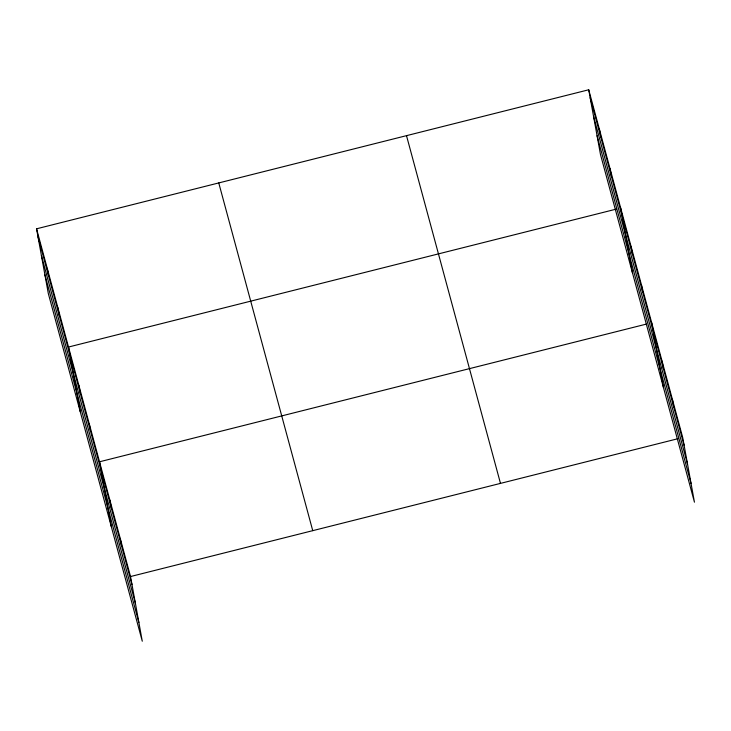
<?xml version="1.0" encoding="UTF-8"?>
<svg xmlns="http://www.w3.org/2000/svg" width="731" height="731" viewBox="0 0 731 731"><rect width="100%" height="100%" fill="white"/><g stroke="black" fill="none" stroke-linecap="round" stroke-linejoin="round"><path stroke-width="1.1" d="M36.55 228.812L130.529 576.54L142.28 641.224L48.301 293.487L36.55 228.812L588.72 89.776L682.699 437.513L694.45 502.188L600.471 154.46L588.72 89.776M616.334 209.103L68.504 347.033L80.255 411.717M646.259 324.125L99.517 461.791L111.267 526.475M130.529 576.54L678.359 438.6M590.164 97.726L684.143 445.462M593.563 116.448L687.542 464.185M597.072 135.738L691.051 483.474M406.5 135.655L500.479 483.392M218.761 182.933L312.74 530.66M37.994 236.762L131.973 584.489M41.393 255.484L135.372 603.212M44.902 274.765L138.881 622.501M672.356 399.263L673.799 407.213M662.021 361.004L663.465 368.954M651.687 322.755L663.437 387.439M641.343 284.505L642.787 292.455M631.008 246.256L632.452 254.205M620.665 208.006L632.425 272.69M610.019 168.596L611.463 176.546M599.365 129.186L600.809 137.136M120.195 538.29L121.638 546.24M109.851 500.041L111.295 507.99M89.182 423.541L90.626 431.491M78.838 385.292L80.282 393.241M57.85 307.623L59.293 315.582M47.204 268.222L48.648 276.172"/></g></svg>
